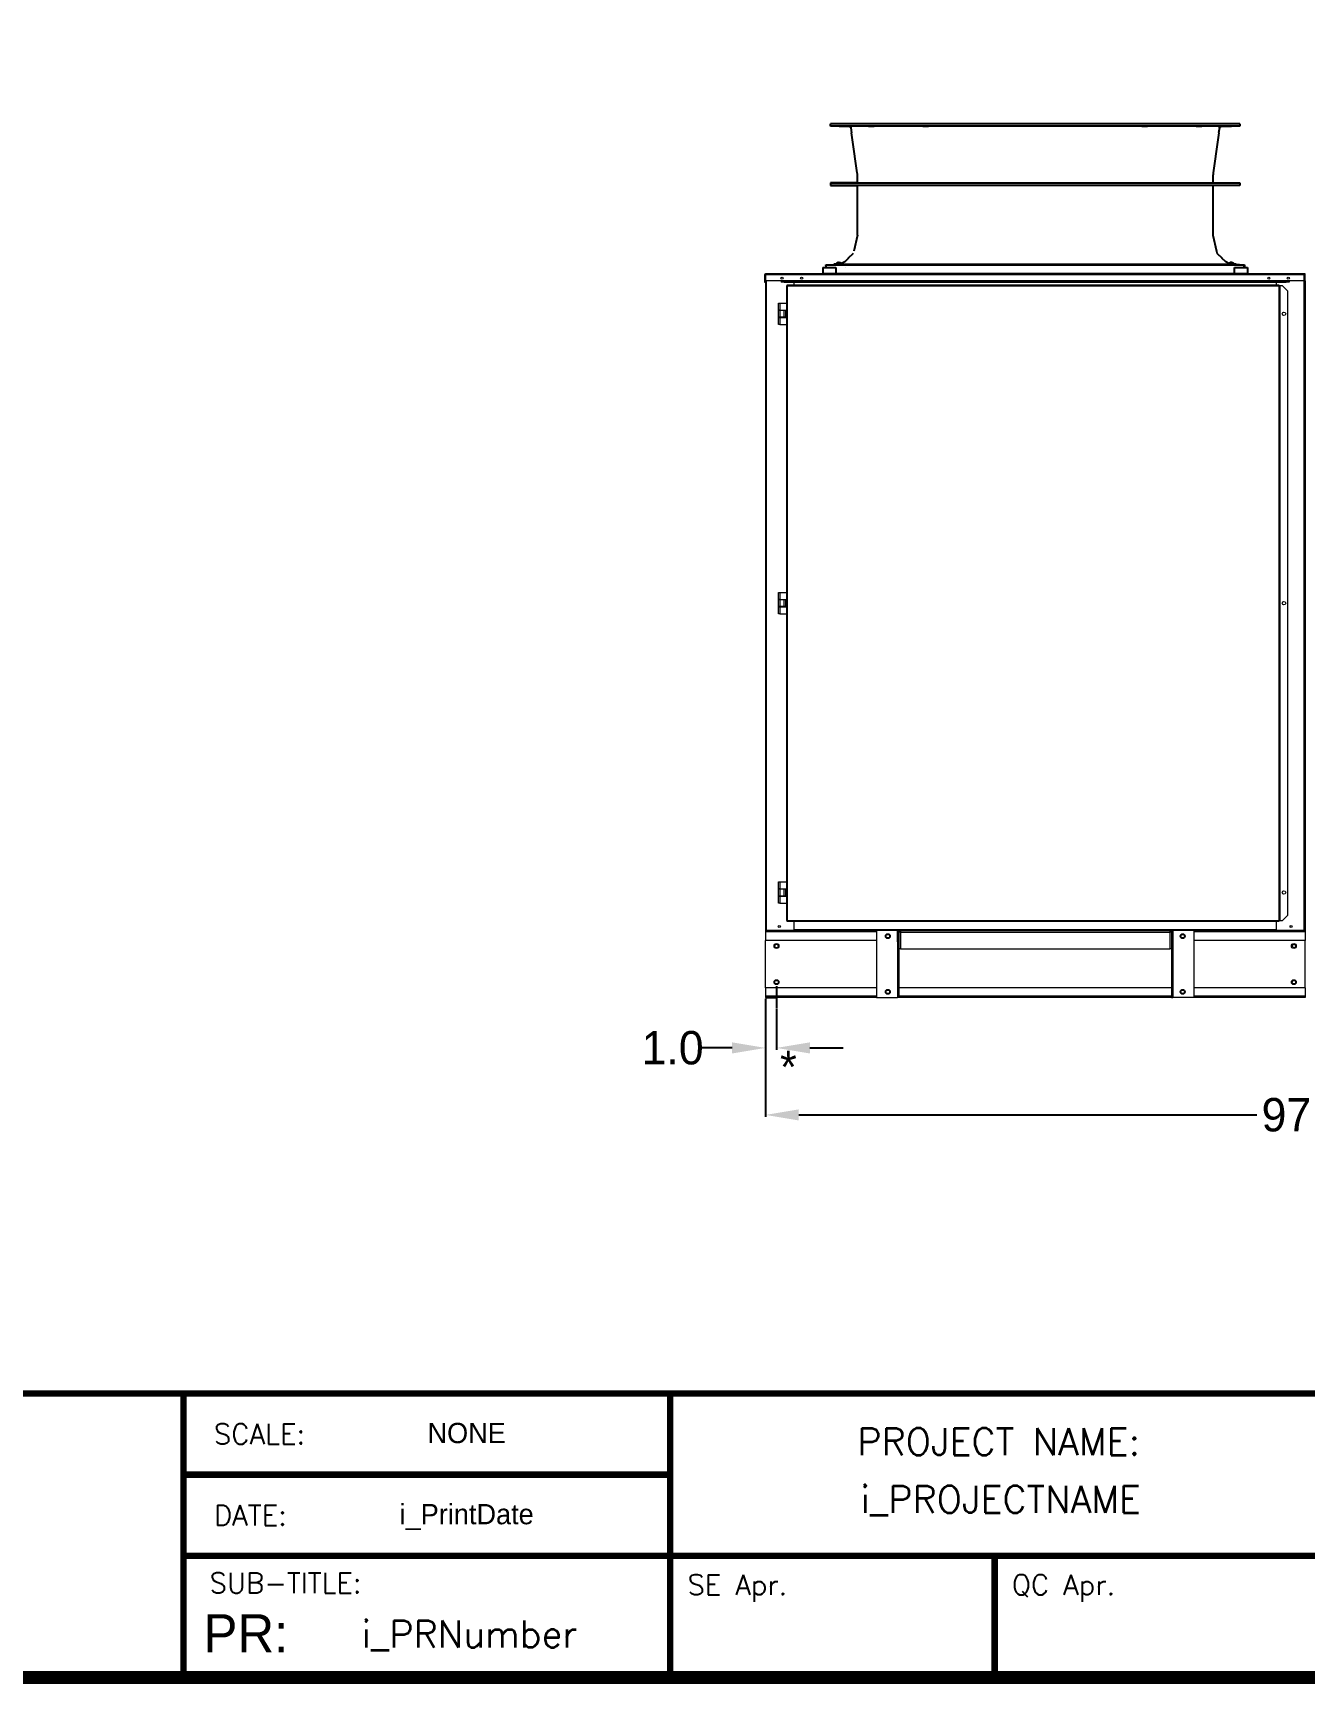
# Model space of a CAD drawing. Header units: inches. Extents: x 515 to 995, y -685 to -381.
# Drawn here: x 771.8 to 886.1, y -678.1 to -529.8 of the extents above; entities that cross this region are included whole.
import ezdxf
from ezdxf.enums import TextEntityAlignment as Align

# ---------------------------------------------------------------- set-up
doc = ezdxf.new("R2010")
doc.units = ezdxf.units.IN
doc.header["$MEASUREMENT"] = 0
doc.header["$PDSIZE"] = -1
doc.styles.add('SIMPLEX', font='SIMPLEX')
doc.dimstyles.get("Standard").update_dxf_attribs({"dimtxt": 3, "dimasz": 3, "dimexe": 0.18, "dimexo": 0.0625, "dimgap": 0.09, "dimtad": 0, "dimtih": 1, "dimtoh": 1, "dimdec": 1, "dimzin": 0, "dimdsep": 46, "dimtxsty": 'Standard', "dimcen": 0.09, "dimadec": 0, "dimazin": 0, "dimtfac": 1, "dimtdec": 1, "dimtofl": 0, "dimtmove": 0, "dimatfit": 3, "dimfxl": 1, "dimtolj": 1, "dimtzin": 0, "dimarcsym": 0})

# ---------------------------------------------------------------- blocks, each defined once
blk = doc.blocks.new('*D19')
at = {"color": 0, "lineweight": -2}
for p, q in [((837.65, -616.54), (837.65, -621.13)), ((838.65, -617.47), (838.65, -621.13)), ((834.65, -620.95), (831.65, -620.95)), ((841.65, -620.95), (844.65, -620.95))]:
    blk.add_line(p, q, dxfattribs=at)
at = {"color": 0}
for points in [[(834.65, -620.45), (834.65, -621.45), (837.65, -620.95)], [(841.65, -620.45), (841.65, -621.45), (838.65, -620.95)]]:
    blk.add_solid(points, dxfattribs=at)
at = {"layer": 'Defpoints', "color": 0}
for p in [(837.65, -616.47), (838.65, -617.41), (837.65, -620.95)]:
    blk.add_point(p, dxfattribs=at)
at = {"color": 0, "insert": (829.31, -620.95), "char_height": 3, "attachment_point": 5}
blk.add_mtext('\\A1;1.0', dxfattribs=at)
blk = doc.blocks.new('*D20')
at = {"color": 0, "lineweight": -2}
for p, q in [((837.65, -616.6), (837.65, -627.15)), ((934.65, -616.47), (934.65, -627.15)), ((840.65, -626.97), (881.81, -626.97)), ((931.65, -626.97), (890.49, -626.97))]:
    blk.add_line(p, q, dxfattribs=at)
at = {"color": 0}
for points in [[(840.65, -626.47), (840.65, -627.47), (837.65, -626.97)], [(931.65, -626.47), (931.65, -627.47), (934.65, -626.97)]]:
    blk.add_solid(points, dxfattribs=at)
at = {"layer": 'Defpoints', "color": 0}
for p in [(837.65, -616.54), (934.65, -616.41), (837.65, -626.97)]:
    blk.add_point(p, dxfattribs=at)
at = {"color": 0, "insert": (886.15, -626.97), "char_height": 3, "attachment_point": 5}
blk.add_mtext('\\A1;97.0', dxfattribs=at)

msp = doc.modelspace()

# ---------------------------------------------------------------- linework, layer by layer
at = {"color": 7, "linetype": 'Continuous', "lineweight": 25}
for p, q in [((843.49, -538.14), (843.49, -537.91)), ((874.91, -537.91), (843.49, -537.91)), ((844.14, -538.14), (843.49, -538.14)), ((874.91, -538.14), (843.49, -538.14)), ((845.19, -538.15), (844.95, -538.15)), ((845.41, -538.74), (845.35, -538.29)), ((880.3, -537.91), (874.91, -537.91)), ((880.3, -538.14), (874.91, -538.14)), ((878.45, -538.29), (878.38, -538.74)), ((878.84, -538.15), (878.6, -538.15)), ((880.3, -538.14), (879.65, -538.14)), ((880.3, -537.91), (880.3, -538.14)), ((845.48, -539.37), (845.39, -538.74)), ((845.89, -542.33), (845.48, -539.37)), ((878.32, -539.37), (877.9, -542.33)), ((878.4, -538.74), (878.31, -539.37)), ((845.93, -543.21), (845.93, -542.87)), ((877.86, -542.87), (877.86, -543.21)), ((845.93, -543.21), (843.49, -543.23)), ((843.49, -543.23), (877.86, -543.21)), ((843.49, -543.23), (843.49, -543.45)), ((843.49, -543.45), (845.93, -543.47)), ((877.86, -543.47), (843.49, -543.45)), ((845.93, -547.93), (845.93, -543.47)), ((877.86, -543.21), (880.3, -543.23)), ((880.3, -543.45), (877.86, -543.47)), ((877.86, -543.47), (877.86, -547.93)), ((880.3, -543.23), (880.3, -543.45)), ((845.93, -547.93), (845.6, -549.36)), ((877.86, -547.93), (878.19, -549.36)), ((844.78, -550.33), (844.49, -550.48)), ((845.11, -549.99), (844.78, -550.33)), ((845.09, -549.99), (845.56, -549.53)), ((878.19, -549.36), (878.23, -549.53)), ((878.23, -549.53), (878.7, -549.99)), ((879.02, -550.33), (878.68, -549.99)), ((879.3, -550.48), (879.02, -550.33)), ((842.8, -550.82), (842.8, -551.41)), ((842.8, -550.82), (843.98, -550.82)), ((843.98, -551.41), (842.8, -551.41)), ((843.09, -550.59), (843.18, -550.59)), ((843.1, -550.76), (843.09, -550.59)), ((843.12, -550.76), (843.11, -550.59)), ((843.18, -550.59), (843.82, -550.58)), ((843.82, -550.59), (843.82, -550.51)), ((843.82, -550.51), (844.56, -550.51)), ((843.82, -550.59), (843.83, -550.59)), ((843.83, -550.59), (843.89, -550.59)), ((843.98, -550.82), (843.98, -551.41)), ((879.81, -551.41), (843.98, -551.41)), ((844.02, -550.51), (844.02, -550.48)), ((844.02, -550.48), (844.42, -550.48)), ((844.18, -550.39), (844.18, -550.39)), ((844.42, -550.48), (844.49, -550.48)), ((844.49, -550.48), (844.49, -550.51)), ((844.56, -550.51), (844.69, -550.51)), ((844.69, -550.51), (844.69, -550.59)), ((879.11, -550.55), (844.69, -550.55)), ((844.69, -550.58), (879.11, -550.58)), ((844.86, -550.82), (844.86, -550.82)), ((879.11, -550.59), (879.11, -550.51)), ((879.11, -550.51), (879.84, -550.51)), ((879.3, -550.51), (879.31, -550.48)), ((879.31, -550.48), (879.7, -550.48)), ((879.44, -550.39), (879.44, -550.39)), ((879.45, -550.39), (879.45, -550.39)), ((879.5, -550.4), (879.5, -550.39)), ((879.53, -550.39), (879.53, -550.39)), ((879.6, -550.39), (879.6, -550.39)), ((879.63, -550.39), (879.62, -550.39)), ((879.62, -550.39), (879.62, -550.4)), ((879.63, -550.4), (879.63, -550.39)), ((879.63, -550.39), (879.63, -550.39)), ((879.63, -550.39), (879.63, -550.39)), ((879.7, -550.48), (879.77, -550.48)), ((879.77, -550.48), (879.77, -550.51)), ((879.81, -551.41), (879.81, -550.82)), ((879.81, -550.82), (880.99, -550.82)), ((880.99, -551.41), (879.81, -551.41)), ((879.84, -550.51), (879.97, -550.51)), ((879.91, -550.59), (879.96, -550.59)), ((879.96, -550.59), (879.97, -550.59)), ((879.97, -550.51), (879.97, -550.59)), ((879.97, -550.58), (880.62, -550.59)), ((880.62, -550.59), (880.7, -550.59)), ((880.68, -550.76), (880.68, -550.59)), ((880.7, -550.59), (880.7, -550.59)), ((880.7, -550.59), (880.7, -550.76)), ((880.99, -550.82), (880.99, -551.41))]:
    msp.add_line(p, q, dxfattribs=at)
at = {"color": 7, "linetype": 'Continuous', "lineweight": 15}
for p, q in [((837.65, -551.49), (837.57, -551.49)), ((837.57, -551.49), (837.57, -552.16)), ((886.15, -551.41), (837.65, -551.41)), ((837.65, -551.49), (837.65, -551.41)), ((886.15, -551.49), (837.65, -551.49)), ((837.65, -552.02), (837.65, -551.49)), ((837.65, -551.49), (837.65, -552.16)), ((886.15, -551.49), (886.07, -551.49)), ((886.07, -552.16), (886.07, -551.49)), ((886.15, -551.49), (886.15, -551.41)), ((886.15, -552.16), (886.15, -551.49)), ((886.15, -552.02), (886.15, -551.49)), ((837.57, -552.16), (837.65, -552.16)), ((839.08, -552.02), (837.65, -552.02)), ((837.65, -552.02), (837.65, -610.41)), ((837.72, -552.02), (837.72, -610.41)), ((839.08, -552.02), (839.08, -552.03)), ((884.71, -552.02), (839.08, -552.02)), ((839.08, -552.03), (839.08, -552.06)), ((839.08, -552.03), (884.71, -552.03)), ((839.08, -552.06), (839.08, -552.14)), ((839.34, -552.08), (839.08, -552.06)), ((839.34, -552.15), (839.08, -552.14)), ((839.34, -552.08), (839.34, -552.15)), ((839.34, -552.08), (884.46, -552.08)), ((839.34, -552.15), (884.46, -552.15)), ((839.55, -552.47), (839.55, -609.51)), ((839.55, -552.47), (839.62, -552.47)), ((839.62, -552.47), (839.62, -552.39)), ((839.62, -552.39), (883.81, -552.39)), ((839.62, -552.47), (839.62, -609.51)), ((839.62, -552.47), (883.81, -552.47)), ((840.2, -552.15), (840.2, -552.39)), ((883.6, -552.39), (883.6, -552.15)), ((883.81, -552.39), (883.81, -552.47)), ((883.81, -552.47), (883.81, -609.51)), ((883.81, -552.47), (883.88, -552.47)), ((883.88, -552.47), (883.88, -609.51)), ((883.89, -552.47), (883.88, -552.47)), ((883.89, -609.51), (883.89, -552.47)), ((884.12, -552.47), (883.89, -552.47)), ((884.12, -552.47), (884.62, -552.97)), ((884.71, -552.06), (884.46, -552.08)), ((884.46, -552.08), (884.46, -552.15)), ((884.71, -552.14), (884.46, -552.15)), ((884.62, -609.01), (884.62, -552.97)), ((884.71, -552.03), (884.71, -552.02)), ((886.15, -552.02), (884.71, -552.02)), ((884.71, -552.06), (884.71, -552.03)), ((884.71, -552.06), (884.71, -552.14)), ((886.07, -610.41), (886.07, -552.02)), ((886.07, -552.16), (886.15, -552.16)), ((886.15, -552.02), (886.15, -610.41)), ((838.82, -554.65), (838.82, -554.02)), ((838.82, -554.02), (838.95, -554.02)), ((838.95, -554.65), (838.82, -554.65)), ((838.82, -555.3), (838.82, -554.67)), ((838.82, -554.67), (838.95, -554.67)), ((838.95, -554.02), (838.95, -554.65)), ((838.95, -554.02), (839.55, -554.02)), ((838.95, -554.65), (839.55, -554.65)), ((838.95, -554.67), (838.95, -555.3)), ((838.95, -554.67), (839.33, -554.67)), ((838.98, -554.65), (838.98, -554.67)), ((839.29, -554.67), (839.29, -554.65)), ((839.33, -555.3), (839.33, -554.67)), ((839.33, -554.67), (839.45, -554.67)), ((839.45, -554.67), (839.45, -555.3)), ((838.95, -555.3), (838.82, -555.3)), ((838.82, -555.95), (838.82, -555.32)), ((838.82, -555.32), (838.95, -555.32)), ((838.95, -555.95), (838.82, -555.95)), ((839.33, -555.3), (838.95, -555.3)), ((838.95, -555.32), (838.95, -555.95)), ((838.95, -555.32), (839.55, -555.32)), ((838.95, -555.95), (839.55, -555.95)), ((838.98, -555.3), (838.98, -555.32)), ((839.29, -555.32), (839.29, -555.3)), ((839.45, -555.3), (839.33, -555.3)), ((838.82, -580.65), (838.82, -580.02)), ((838.82, -580.02), (838.95, -580.02)), ((838.95, -580.65), (838.82, -580.65)), ((838.82, -581.3), (838.82, -580.67)), ((838.82, -580.67), (838.95, -580.67)), ((838.95, -581.3), (838.82, -581.3)), ((838.82, -581.95), (838.82, -581.32)), ((838.82, -581.32), (838.95, -581.32)), ((838.95, -580.02), (838.95, -580.65)), ((838.95, -580.02), (839.55, -580.02)), ((838.95, -580.65), (839.55, -580.65)), ((838.95, -580.67), (838.95, -581.3)), ((838.95, -580.67), (839.33, -580.67)), ((839.33, -581.3), (838.95, -581.3)), ((838.95, -581.32), (838.95, -581.95)), ((838.95, -581.32), (839.55, -581.32)), ((838.98, -580.65), (838.98, -580.67)), ((838.98, -581.3), (838.98, -581.32)), ((839.29, -580.67), (839.29, -580.65)), ((839.29, -581.32), (839.29, -581.3)), ((839.33, -581.3), (839.33, -580.67)), ((839.33, -580.67), (839.45, -580.67)), ((839.45, -581.3), (839.33, -581.3)), ((839.45, -580.67), (839.45, -581.3)), ((838.95, -581.95), (838.82, -581.95)), ((838.95, -581.95), (839.55, -581.95)), ((838.82, -606.65), (838.82, -606.02)), ((838.82, -606.02), (838.95, -606.02)), ((838.95, -606.65), (838.82, -606.65)), ((838.82, -607.3), (838.82, -606.67)), ((838.82, -606.67), (838.95, -606.67)), ((838.95, -606.02), (838.95, -606.65)), ((838.95, -606.02), (839.55, -606.02)), ((838.95, -606.65), (839.55, -606.65)), ((838.95, -606.67), (838.95, -607.3)), ((838.95, -606.67), (839.33, -606.67)), ((838.98, -606.65), (838.98, -606.67)), ((839.29, -606.67), (839.29, -606.65)), ((839.33, -607.3), (839.33, -606.67)), ((839.33, -606.67), (839.45, -606.67)), ((839.45, -606.67), (839.45, -607.3)), ((838.95, -607.3), (838.82, -607.3)), ((838.82, -607.95), (838.82, -607.32)), ((838.82, -607.32), (838.95, -607.32)), ((838.95, -607.95), (838.82, -607.95)), ((839.33, -607.3), (838.95, -607.3)), ((838.95, -607.32), (838.95, -607.95)), ((838.95, -607.32), (839.55, -607.32)), ((838.95, -607.95), (839.55, -607.95)), ((838.98, -607.3), (838.98, -607.32)), ((839.29, -607.32), (839.29, -607.3)), ((839.45, -607.3), (839.33, -607.3)), ((839.55, -609.51), (839.62, -609.51)), ((839.62, -609.51), (883.81, -609.51)), ((839.62, -609.58), (839.62, -609.51)), ((883.81, -609.58), (839.62, -609.58)), ((840.2, -609.58), (840.2, -610.41)), ((883.6, -610.41), (883.6, -609.58)), ((883.81, -609.51), (883.88, -609.51)), ((883.81, -609.51), (883.81, -609.58)), ((883.88, -609.51), (883.89, -609.51)), ((883.89, -609.51), (884.12, -609.51)), ((884.62, -609.01), (884.12, -609.51)), ((837.72, -610.41), (837.65, -610.41)), ((837.65, -610.41), (837.65, -610.52)), ((837.65, -610.52), (837.65, -611.29)), ((847.65, -610.52), (837.65, -610.52)), ((840.2, -610.41), (837.72, -610.41)), ((883.6, -610.34), (840.2, -610.34)), ((883.6, -610.41), (840.2, -610.41)), ((847.65, -610.41), (847.65, -616.41)), ((849.51, -611.41), (849.51, -610.41)), ((849.51, -610.41), (849.51, -616.41)), ((849.65, -610.55), (849.65, -610.41)), ((849.78, -610.52), (849.65, -610.52)), ((849.65, -610.55), (849.65, -612.05)), ((849.78, -610.55), (849.65, -610.55)), ((849.78, -610.41), (849.78, -610.55)), ((874.01, -610.55), (849.78, -610.55)), ((849.78, -610.55), (849.78, -612.05)), ((849.78, -610.55), (874.01, -610.55)), ((849.78, -610.55), (849.78, -610.55)), ((849.78, -610.55), (849.78, -612.05)), ((849.78, -610.55), (849.78, -610.55)), ((874.01, -610.41), (874.01, -610.55)), ((874.15, -610.52), (874.01, -610.52)), ((874.01, -610.55), (874.01, -612.05)), ((874.15, -610.55), (874.01, -610.55)), ((874.01, -610.55), (874.01, -612.05)), ((874.01, -610.55), (874.01, -610.55)), ((874.01, -610.55), (874.01, -610.55)), ((874.15, -610.55), (874.15, -610.41)), ((874.15, -610.55), (874.15, -612.05)), ((874.28, -611.41), (874.28, -610.41)), ((874.28, -610.41), (874.28, -616.41)), ((876.15, -610.41), (876.15, -616.41)), ((886.15, -610.52), (876.15, -610.52)), ((886.07, -610.41), (883.6, -610.41)), ((886.15, -610.41), (886.07, -610.41)), ((886.15, -610.41), (886.15, -610.52)), ((886.15, -610.52), (886.15, -611.29)), ((847.65, -611.29), (837.65, -611.29)), ((837.65, -615.54), (837.65, -611.29)), ((849.65, -611.41), (849.51, -611.41)), ((849.51, -611.41), (849.51, -616.41)), ((849.65, -611.41), (849.65, -616.41)), ((849.78, -612.05), (849.65, -612.05)), ((849.78, -612.05), (849.78, -612.05)), ((849.78, -612.05), (874.01, -612.05)), ((874.15, -612.05), (874.01, -612.05)), ((874.01, -612.05), (874.01, -612.05)), ((874.15, -611.41), (874.28, -611.41)), ((874.15, -611.41), (874.15, -616.41)), ((874.28, -611.41), (874.28, -616.41)), ((886.15, -611.29), (876.15, -611.29)), ((886.15, -615.54), (886.15, -611.29)), ((847.65, -615.54), (837.65, -615.54)), ((837.65, -615.54), (837.65, -616.31)), ((874.15, -615.54), (849.65, -615.54)), ((886.15, -615.54), (876.15, -615.54)), ((886.15, -615.54), (886.15, -616.31)), ((837.65, -616.31), (837.65, -616.41)), ((847.65, -616.31), (837.65, -616.31)), ((847.65, -616.41), (837.65, -616.41)), ((847.65, -616.41), (849.51, -616.41)), ((849.65, -616.41), (849.51, -616.41)), ((849.51, -616.41), (849.51, -616.41)), ((874.15, -616.31), (849.65, -616.31)), ((874.15, -616.41), (849.65, -616.41)), ((874.15, -616.41), (874.28, -616.41)), ((874.28, -616.41), (874.28, -616.41)), ((876.15, -616.41), (874.28, -616.41)), ((886.15, -616.31), (876.15, -616.31)), ((886.15, -616.41), (876.15, -616.41)), ((886.15, -616.31), (886.15, -616.41))]:
    msp.add_line(p, q, dxfattribs=at)
at = {"color": 7}
for p, q in [((838.65, -615.41), (838.65, -617.41)), ((837.65, -616.41), (838.65, -616.41))]:
    msp.add_line(p, q, dxfattribs=at)
at = {"color": 7, "lineweight": 25}
for p, q in [((785.35, -652), (931.15, -652)), ((785.35, -677.52), (785.35, -652)), ((829.09, -652), (829.09, -677.52)), ((829.09, -659.29), (785.35, -659.29)), ((931.15, -666.58), (785.35, -666.58)), ((858.25, -666.58), (858.25, -677.52))]:
    msp.add_line(p, q, dxfattribs=at)
for points, const_width in [([(522.91, -677.52), (989.47, -677.52), (989.47, -385.92), (522.91, -385.92), (522.91, -677.52)], 1.17), ([(989.47, -652), (639.55, -652), (639.55, -677.52)], 0.583), ([(785.35, -652), (785.35, -677.52)], 0.583), ([(829.09, -652), (829.09, -677.52)], 0.583), ([(829.09, -659.29), (785.35, -659.29)], 0.583), ([(931.15, -666.58), (785.35, -666.58)], 0.583), ([(858.25, -666.58), (858.25, -677.52)], 0.583)]:
    msp.add_lwpolyline(points, dxfattribs=dict(at, const_width=const_width))
at = {"color": 7, "linetype": 'Continuous', "lineweight": 15}
for centre, radius in [((839.15, -551.79), 0.0995), ((840.9, -551.79), 0.0995), ((882.9, -551.79), 0.0995), ((884.65, -551.79), 0.0995), ((884.26, -554.99), 0.156), ((884.26, -580.99), 0.156), ((884.26, -606.99), 0.156), ((838.9, -610.04), 0.0995), ((848.65, -610.91), 0.219), ((848.65, -610.91), 0.156), ((875.15, -610.91), 0.219), ((875.15, -610.91), 0.156), ((884.9, -610.04), 0.0995), ((838.65, -611.79), 0.219), ((838.65, -611.79), 0.156), ((885.15, -611.79), 0.219), ((885.15, -611.79), 0.156), ((838.65, -615.04), 0.219), ((838.65, -615.04), 0.156), ((885.15, -615.04), 0.219), ((885.15, -615.04), 0.156), ((848.65, -615.91), 0.219), ((848.65, -615.91), 0.156), ((875.15, -615.91), 0.219), ((875.15, -615.91), 0.156)]:
    msp.add_circle(centre, radius, dxfattribs=at)
at = {"color": 7, "linetype": 'Continuous', "lineweight": 25}
for centre, radius, start, end in [((842, -542.87), 3.94, 0, 8.0002), ((881.8, -542.87), 3.94, 171.9998, 180), ((844.26, -550.69), 0.316, 111.9486, 137.4745), ((844.26, -550.69), 0.316, 42.5255, 68.0156), ((880.64, -550.76), 0.0591, 270, 359)]:
    msp.add_arc(centre, radius, start, end, dxfattribs=at)
at = {"color": 7, "linetype": 'Continuous', "lineweight": 15}
for centre, radius in [((837.65, -551.49), 0.0757), ((837.65, -551.49), 0.001), ((886.15, -551.49), 0.0757), ((886.15, -551.49), 0.001)]:
    msp.add_arc(centre, radius, 90, 180, dxfattribs=at)
at = {"color": 7, "linetype": 'Continuous', "lineweight": 25}
for points, knots in [([(844.95, -538.15), (844.91, -538.15), (844.81, -538.15), (844.68, -538.15), (844.55, -538.14), (844.44, -538.14), (844.34, -538.14), (844.26, -538.14), (844.19, -538.14), (844.16, -538.14), (844.14, -538.14), (844.14, -538.14), (844.14, -538.14)], [0, 0, 0, 0, 0.107042, 0.217187, 0.324229, 0.434374, 0.541414, 0.651557, 0.758592, 0.868733, 0.975764, 1, 1, 1, 1]), ([(844.27, -538.14), (844.27, -538.14), (844.27, -538.14), (844.32, -538.14), (844.38, -538.14), (844.46, -538.14), (844.55, -538.14), (844.64, -538.14), (844.71, -538.14), (844.76, -538.14), (844.78, -538.14), (844.78, -538.14), (844.77, -538.14), (844.72, -538.14), (844.66, -538.14), (844.58, -538.14), (844.49, -538.14), (844.41, -538.14), (844.34, -538.14), (844.29, -538.14), (844.27, -538.14), (844.27, -538.14), (844.27, -538.14)], [0, 0, 0, 0, 0.053685, 0.107368, 0.161055, 0.214742, 0.268432, 0.322121, 0.375809, 0.429494, 0.483179, 0.5, 0.553685, 0.607369, 0.661055, 0.714742, 0.768431, 0.822121, 0.875809, 0.929494, 0.983179, 1, 1, 1, 1]), ([(845.19, -538.15), (845.21, -538.15), (845.25, -538.16), (845.29, -538.18), (845.33, -538.22), (845.34, -538.26), (845.35, -538.28), (845.35, -538.29)], [0, 0, 0, 0, 0.237768, 0.475541, 0.713069, 0.950081, 1, 1, 1, 1]), ([(846.93, -538.14), (846.92, -538.14), (846.9, -538.14), (846.92, -538.14), (846.95, -538.14), (847.02, -538.14), (847.1, -538.14), (847.18, -538.14), (847.27, -538.14), (847.34, -538.14), (847.38, -538.14), (847.41, -538.14), (847.43, -538.14), (847.42, -538.14), (847.38, -538.14), (847.32, -538.14), (847.24, -538.14), (847.15, -538.14), (847.07, -538.14), (846.99, -538.14), (846.95, -538.14), (846.93, -538.14), (846.93, -538.14)], [0, 0, 0, 0, 0.053684, 0.107369, 0.161054, 0.214742, 0.268431, 0.32212, 0.375808, 0.429494, 0.483178, 0.5, 0.553684, 0.607369, 0.661055, 0.714742, 0.768431, 0.82212, 0.875808, 0.929494, 0.983179, 1, 1, 1, 1]), ([(851.87, -538.14), (851.86, -538.14), (851.82, -538.14), (851.8, -538.14), (851.8, -538.14), (851.83, -538.14), (851.89, -538.14), (851.97, -538.14), (852.06, -538.14), (852.14, -538.14), (852.2, -538.14), (852.25, -538.14), (852.29, -538.14), (852.31, -538.14), (852.31, -538.14), (852.27, -538.14), (852.22, -538.14), (852.14, -538.14), (852.05, -538.14), (851.97, -538.14), (851.91, -538.14), (851.88, -538.14), (851.87, -538.14)], [0, 0, 0, 0, 0.053685, 0.107369, 0.161054, 0.214742, 0.268431, 0.32212, 0.375808, 0.429494, 0.483179, 0.5, 0.553684, 0.607369, 0.661054, 0.714742, 0.768431, 0.82212, 0.875808, 0.929494, 0.983179, 1, 1, 1, 1]), ([(871.84, -538.14), (871.81, -538.14), (871.75, -538.14), (871.67, -538.14), (871.59, -538.14), (871.53, -538.14), (871.49, -538.14), (871.48, -538.14), (871.5, -538.14), (871.55, -538.14), (871.6, -538.14), (871.66, -538.14), (871.73, -538.14), (871.81, -538.14), (871.89, -538.14), (871.95, -538.14), (871.99, -538.14), (872, -538.14), (871.98, -538.14), (871.93, -538.14), (871.88, -538.14), (871.85, -538.14), (871.84, -538.14)], [0, 0, 0, 0, 0.053684, 0.107369, 0.161054, 0.214742, 0.268431, 0.32212, 0.375808, 0.429494, 0.483178, 0.5, 0.553684, 0.607369, 0.661055, 0.714742, 0.768431, 0.82212, 0.875808, 0.929494, 0.983179, 1, 1, 1, 1]), ([(876.81, -538.14), (876.79, -538.14), (876.74, -538.14), (876.66, -538.14), (876.57, -538.14), (876.49, -538.14), (876.42, -538.14), (876.38, -538.14), (876.37, -538.14), (876.38, -538.14), (876.42, -538.14), (876.46, -538.14), (876.52, -538.14), (876.6, -538.14), (876.69, -538.14), (876.77, -538.14), (876.83, -538.14), (876.87, -538.14), (876.89, -538.14), (876.87, -538.14), (876.84, -538.14), (876.82, -538.14), (876.81, -538.14)], [0, 0, 0, 0, 0.053685, 0.107369, 0.161054, 0.214742, 0.268431, 0.32212, 0.375808, 0.429494, 0.483179, 0.5, 0.553684, 0.607369, 0.661054, 0.714742, 0.768431, 0.82212, 0.875808, 0.929494, 0.983179, 1, 1, 1, 1]), ([(878.45, -538.29), (878.45, -538.27), (878.46, -538.23), (878.49, -538.19), (878.54, -538.16), (878.58, -538.15), (878.6, -538.15), (878.6, -538.15)], [0, 0, 0, 0, 0.236553, 0.473094, 0.709954, 0.947343, 1, 1, 1, 1]), ([(879.65, -538.14), (879.65, -538.14), (879.65, -538.14), (879.62, -538.14), (879.57, -538.14), (879.49, -538.14), (879.4, -538.14), (879.29, -538.14), (879.17, -538.15), (879.04, -538.15), (878.93, -538.15), (878.86, -538.15), (878.84, -538.15)], [0, 0, 0, 0, 0.085907, 0.192945, 0.303087, 0.410126, 0.520268, 0.62731, 0.737455, 0.844501, 0.954651, 1, 1, 1, 1]), ([(879.51, -538.14), (879.5, -538.14), (879.47, -538.14), (879.4, -538.14), (879.32, -538.14), (879.23, -538.14), (879.15, -538.14), (879.08, -538.14), (879.03, -538.14), (879.01, -538.14), (879.02, -538.14), (879.04, -538.14), (879.08, -538.14), (879.15, -538.14), (879.23, -538.14), (879.32, -538.14), (879.4, -538.14), (879.47, -538.14), (879.51, -538.14), (879.53, -538.14), (879.53, -538.14), (879.51, -538.14), (879.51, -538.14)], [0, 0, 0, 0, 0.053684, 0.107369, 0.161054, 0.214742, 0.268431, 0.32212, 0.375808, 0.429494, 0.483179, 0.5, 0.553684, 0.607368, 0.661054, 0.714742, 0.768431, 0.82212, 0.875808, 0.929494, 0.983178, 1, 1, 1, 1]), ([(843.09, -550.59), (843.09, -550.59), (843.09, -550.59), (843.09, -550.59), (843.09, -550.59)], [0, 0, 0, 0, 0.999997, 1, 1, 1, 1]), ([(843.09, -550.59), (843.09, -550.59), (843.1, -550.59), (843.1, -550.59), (843.11, -550.59), (843.11, -550.59)], [0, 0, 0, 0, 0.5, 0.5, 1, 1, 1, 1]), ([(843.1, -550.76), (843.1, -550.77), (843.1, -550.78), (843.1, -550.79), (843.11, -550.8), (843.12, -550.81), (843.13, -550.81), (843.14, -550.82), (843.15, -550.82), (843.16, -550.82)], [0, 0, 0, 0, 0.25, 0.25, 0.5, 0.5, 0.75, 0.75, 1, 1, 1, 1]), ([(843.17, -550.82), (843.16, -550.82), (843.15, -550.82), (843.13, -550.8), (843.12, -550.79), (843.12, -550.77), (843.12, -550.76)], [0, 0, 0, 0, 0.250003, 0.500004, 0.750006, 1, 1, 1, 1]), ([(843.89, -550.59), (843.91, -550.59), (843.94, -550.59), (843.99, -550.59), (844, -550.59), (844.02, -550.59), (844.03, -550.59), (844.06, -550.59), (844.08, -550.59), (844.11, -550.59), (844.12, -550.59), (844.14, -550.59), (844.16, -550.59), (844.19, -550.59), (844.21, -550.59), (844.25, -550.59), (844.26, -550.59), (844.28, -550.59), (844.3, -550.59), (844.33, -550.59), (844.35, -550.59), (844.39, -550.59), (844.4, -550.59), (844.42, -550.59), (844.43, -550.59), (844.46, -550.59), (844.48, -550.59), (844.52, -550.59), (844.54, -550.59), (844.57, -550.59), (844.59, -550.59), (844.62, -550.59), (844.63, -550.59), (844.65, -550.59), (844.66, -550.59), (844.67, -550.59), (844.68, -550.59), (844.69, -550.59), (844.69, -550.59), (844.69, -550.59)], [0, 0, 0, 0, 0.125, 0.125, 0.15625, 0.15625, 0.1875, 0.1875, 0.25, 0.25, 0.28125, 0.28125, 0.3125, 0.3125, 0.375, 0.375, 0.40625, 0.40625, 0.4375, 0.4375, 0.5, 0.5, 0.53125, 0.53125, 0.5625, 0.5625, 0.625, 0.625, 0.6875, 0.6875, 0.75, 0.75, 0.8125, 0.8125, 0.875, 0.875, 0.9375, 0.9375, 1, 1, 1, 1]), ([(844.14, -550.4), (844.14, -550.4), (844.14, -550.4), (844.14, -550.4), (844.14, -550.4), (844.15, -550.39), (844.15, -550.39), (844.16, -550.39), (844.16, -550.39)], [0, 0, 0, 0, 0.014816, 0.128804, 0.369196, 0.609467, 0.853324, 1, 1, 1, 1]), ([(844.18, -550.39), (844.18, -550.39), (844.17, -550.39), (844.17, -550.39), (844.17, -550.39), (844.16, -550.39), (844.16, -550.39)], [0, 0, 0, 0, 0.327625, 0.645743, 0.962962, 1, 1, 1, 1]), ([(844.18, -550.39), (844.18, -550.39), (844.18, -550.39), (844.18, -550.39), (844.19, -550.4), (844.2, -550.4), (844.22, -550.39), (844.23, -550.39), (844.24, -550.39), (844.24, -550.39)], [0, 0, 0, 0, 0.095307, 0.250124, 0.40119, 0.547904, 0.692937, 0.839576, 1, 1, 1, 1]), ([(844.27, -550.39), (844.27, -550.39), (844.26, -550.39), (844.25, -550.39), (844.25, -550.39), (844.24, -550.39)], [0, 0, 0, 0, 0.5, 0.5, 1, 1, 1, 1]), ([(844.27, -550.39), (844.27, -550.39), (844.28, -550.39), (844.3, -550.39), (844.31, -550.4), (844.32, -550.4), (844.33, -550.39), (844.33, -550.39), (844.33, -550.39), (844.33, -550.39)], [0, 0, 0, 0, 0.154655, 0.309459, 0.460521, 0.607228, 0.75226, 0.898895, 1, 1, 1, 1]), ([(844.33, -550.39), (844.33, -550.39), (844.33, -550.39), (844.33, -550.39), (844.33, -550.39)], [0, 0, 0, 0, 0.722606, 1, 1, 1, 1]), ([(844.35, -550.39), (844.35, -550.39), (844.34, -550.39), (844.34, -550.39), (844.34, -550.39), (844.34, -550.39)], [0, 0, 0, 0, 0.336266, 0.673008, 1, 1, 1, 1]), ([(844.35, -550.39), (844.35, -550.39), (844.36, -550.39), (844.37, -550.39), (844.37, -550.4), (844.37, -550.4), (844.37, -550.4)], [0, 0, 0, 0, 0.310012, 0.620284, 0.923072, 1, 1, 1, 1]), ([(879.11, -550.59), (879.11, -550.59), (879.11, -550.59), (879.17, -550.59), (879.26, -550.59), (879.39, -550.59), (879.54, -550.59), (879.69, -550.59), (879.79, -550.59), (879.86, -550.59), (879.89, -550.59), (879.91, -550.59)], [0, 0, 0, 0, 0.08774, 0.218186, 0.348637, 0.479093, 0.609552, 0.740009, 0.870464, 0.911349, 1, 1, 1, 1]), ([(879.31, -550.47), (879.32, -550.46), (879.35, -550.44), (879.39, -550.41), (879.42, -550.4), (879.43, -550.39)], [0, 0, 0, 0, 0.351375, 0.742096, 1, 1, 1, 1]), ([(879.42, -550.4), (879.42, -550.4), (879.42, -550.4), (879.43, -550.4), (879.43, -550.39), (879.44, -550.39), (879.45, -550.39), (879.46, -550.39)], [0, 0, 0, 0, 0.0732586, 0.3003068, 0.5247839, 0.751732, 1, 1, 1, 1]), ([(879.44, -550.39), (879.44, -550.39), (879.44, -550.39), (879.45, -550.39), (879.45, -550.39), (879.45, -550.39)], [0, 0, 0, 0, 0.352869, 0.706243, 1, 1, 1, 1]), ([(879.48, -550.39), (879.48, -550.39), (879.48, -550.39), (879.47, -550.39), (879.47, -550.39), (879.46, -550.39), (879.46, -550.39), (879.46, -550.39)], [0, 0, 0, 0, 0.246496, 0.493367, 0.733073, 0.972083, 1, 1, 1, 1]), ([(879.48, -550.39), (879.48, -550.39), (879.48, -550.39), (879.49, -550.39), (879.5, -550.4), (879.51, -550.4), (879.53, -550.39), (879.54, -550.39), (879.55, -550.39), (879.55, -550.39)], [0, 0, 0, 0, 0.145992, 0.292129, 0.434742, 0.573234, 0.710145, 0.848574, 1, 1, 1, 1]), ([(879.5, -550.39), (879.49, -550.39), (879.49, -550.39), (879.48, -550.39), (879.48, -550.39)], [0, 0, 0, 0, 0.874189, 1, 1, 1, 1]), ([(879.5, -550.39), (879.5, -550.39), (879.51, -550.39), (879.52, -550.39), (879.52, -550.39), (879.53, -550.39)], [0, 0, 0, 0, 0.5, 0.5, 1, 1, 1, 1]), ([(879.54, -550.39), (879.54, -550.39), (879.53, -550.39), (879.53, -550.39), (879.53, -550.39)], [0, 0, 0, 0, 0.095383, 1, 1, 1, 1]), ([(879.58, -550.39), (879.58, -550.39), (879.57, -550.39), (879.56, -550.39), (879.56, -550.39), (879.55, -550.39), (879.55, -550.39), (879.55, -550.39)], [0, 0, 0, 0, 0.246483, 0.493347, 0.733061, 0.972099, 1, 1, 1, 1]), ([(879.58, -550.39), (879.58, -550.39), (879.59, -550.39), (879.6, -550.39), (879.62, -550.4), (879.62, -550.4), (879.63, -550.4), (879.63, -550.39), (879.63, -550.39), (879.63, -550.39)], [0, 0, 0, 0, 0.175487, 0.351146, 0.522558, 0.601245, 0.767206, 0.93307, 1, 1, 1, 1]), ([(879.6, -550.39), (879.6, -550.39), (879.6, -550.39), (879.59, -550.39), (879.59, -550.39)], [0, 0, 0, 0, 0.874185, 1, 1, 1, 1]), ([(879.6, -550.39), (879.6, -550.39), (879.6, -550.39), (879.6, -550.39), (879.61, -550.39), (879.62, -550.39), (879.62, -550.39), (879.62, -550.39)], [0, 0, 0, 0, 0.2464974, 0.4933322, 0.7330389, 0.972083, 1, 1, 1, 1]), ([(879.64, -550.39), (879.64, -550.39), (879.63, -550.39), (879.63, -550.39), (879.63, -550.39)], [0, 0, 0, 0, 0.4996563, 1, 1, 1, 1]), ([(879.63, -550.39), (879.63, -550.39), (879.63, -550.39), (879.63, -550.39), (879.63, -550.39), (879.63, -550.39)], [0, 0, 0, 0, 0.1143518, 0.9074961, 1, 1, 1, 1]), ([(879.64, -550.39), (879.64, -550.39), (879.65, -550.39), (879.65, -550.39), (879.65, -550.39)], [0, 0, 0, 0, 0.874699, 1, 1, 1, 1]), ([(879.65, -550.39), (879.66, -550.4), (879.7, -550.41), (879.74, -550.44), (879.76, -550.47), (879.77, -550.48)], [0, 0, 0, 0, 0.327422, 0.724009, 1, 1, 1, 1]), ([(879.97, -550.59), (879.98, -550.59), (880.02, -550.59), (880.08, -550.59), (880.14, -550.59), (880.2, -550.59), (880.24, -550.59), (880.25, -550.59), (880.25, -550.59), (880.25, -550.59), (880.21, -550.59), (880.16, -550.59), (880.1, -550.59), (880.03, -550.59), (879.99, -550.59), (879.97, -550.59)], [0, 0, 0, 0, 0.056542, 0.140133, 0.223723, 0.307311, 0.390897, 0.474479, 0.500668, 0.584253, 0.667837, 0.751422, 0.835011, 0.918601, 1, 1, 1, 1]), ([(880.62, -550.82), (880.63, -550.82), (880.64, -550.82), (880.65, -550.81), (880.66, -550.81), (880.67, -550.8), (880.67, -550.79), (880.68, -550.78), (880.68, -550.77), (880.68, -550.76)], [0, 0, 0, 0, 0.25, 0.25, 0.5, 0.5, 0.75, 0.75, 1, 1, 1, 1]), ([(880.68, -550.59), (880.69, -550.59), (880.69, -550.59), (880.7, -550.59), (880.7, -550.59), (880.7, -550.59)], [0, 0, 0, 0, 0.5, 0.5, 1, 1, 1, 1])]:
    msp.add_open_spline(points, degree=3, knots=knots, dxfattribs=at)
for points in [[(843.12, -550.76), (843.1, -550.76), (843.1, -550.76), (843.1, -550.76)], [(879.44, -550.39), (879.43, -550.39), (879.43, -550.39), (879.42, -550.39)], [(880.7, -550.76), (880.7, -550.76), (880.69, -550.76), (880.68, -550.76)]]:
    msp.add_open_spline(points, degree=3, dxfattribs=at)

# ---------------------------------------------------------------- texts
at = {"color": 7, "text_generation_flag": 2}
msp.add_text('*', height=2.89, dxfattribs=at).set_placement((840.47, -624.1))
at = {"color": 7, "lineweight": 25, "style": 'SIMPLEX'}
for s, p in [('SCALE:', (788.08, -656.56)), ('DATE:', (788.08, -663.85)), ('SUB-TITLE:', (787.69, -669.93)), ('SE Apr.', (830.64, -670.1)), ('QC Apr.', (859.8, -670.1))]:
    msp.add_text(s, height=1.822, dxfattribs=at).set_placement(p)
at = {"color": 7, "lineweight": 25}
for s, height, p in [('NONE', 1.822, (810.8, -656.46)), ('i_PrintDate', 1.8225, (810.8, -663.75))]:
    msp.add_text(s, height=height, dxfattribs=at).set_placement(p, align=Align.CENTER)
at = {"color": 7, "lineweight": 25, "style": 'SIMPLEX'}
for s, height, p in [('PROJECT NAME:', 2.4203, (858.61, -657.53)), ('i_PROJECTNAME', 2.4203, (858.8, -662.71)), ('i_PRNumber', 2.42, (811.05, -674.83))]:
    msp.add_text(s, height=height, dxfattribs=at).set_placement(p, align=Align.CENTER)
at = {"color": 7, "lineweight": 25}
msp.add_text('PR:', height=3.417, dxfattribs=at).set_placement((794.77, -675.25), align=Align.RIGHT)

# ---------------------------------------------------------------- dimensions: what is measured, and where the dimension line sits
at = {"color": 7}
for base, p1, p2, picture, middle in [((837.65, -620.95), (838.65, -617.41), (837.65, -616.47), '*D19', (829.31, -620.95)), ((837.65, -626.97), (934.65, -616.41), (837.65, -616.54), '*D20', (886.15, -626.97))]:
    dim = msp.add_linear_dim(base=base, p1=p1, p2=p2, angle=180, dimstyle='Standard', dxfattribs=at)
    dim.commit()
    dim.dimension.update_dxf_attribs({"geometry": picture, "text_midpoint": middle})

doc.saveas('drawing.dxf')
